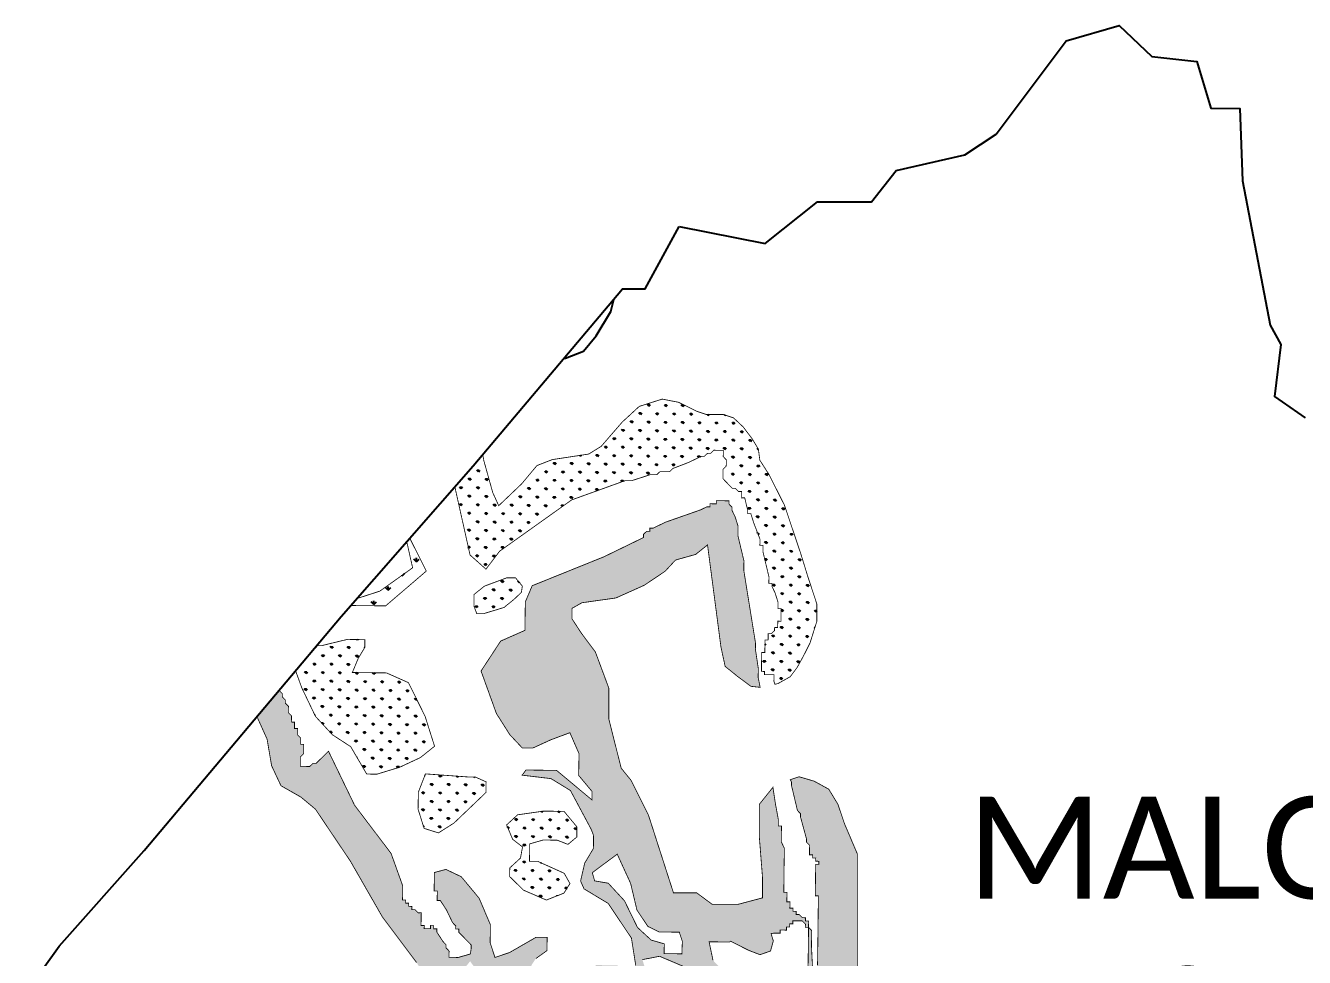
# Model space of a CAD drawing. Header units: metres. Extents: x 268124 to 271097, y 2138069 to 2140457.
# Drawn here: x 268124 to 269739, y 2139280 to 2140457 of the extents above; entities that cross this region are included whole.
import ezdxf

# ---------------------------------------------------------------- set-up
doc = ezdxf.new("R2010")
doc.units = ezdxf.units.M
for name, color, linetype in [('MANGROOVES BUFFER ZONE', 120, 'Continuous'), ('village', 3, 'Continuous'), ('VILLAGE NAME', 250, 'Continuous')]:
    doc.layers.add(name, color=color, linetype=linetype)
doc.styles.get("Standard").update_dxf_attribs({"font": 'simplex.shx'})

msp = doc.modelspace()

# ---------------------------------------------------------------- hatches: boundary and pattern name
at = {"layer": 'MANGROOVES BUFFER ZONE'}
h = msp.add_hatch(dxfattribs=at)
h.set_pattern_fill('GRASS', color=256, scale=0.59672345, angle=-0.7340003)
h.paths.add_polyline_path([(269102.7, 2139789.9), (269082.2, 2139850.9), (269062.6, 2139889.8), (269051.1, 2139907.7), (269049.2, 2139921.9), (269040.9, 2139935.5), (269029.9, 2139949.9), (269017.8, 2139961.2), (269005.1, 2139965.4), (268983.7, 2139965.4), (268971.7, 2139969.4), (268948.4, 2139980.9), (268927.8, 2139984.9), (268898.8, 2139975.7), (268877.3, 2139955.9), (268850.7, 2139925.2), (268834.9, 2139915.5), (268788.9, 2139908.5), (268769.6, 2139901), (268750.3, 2139877.9), (268721.3, 2139850.3), (268713.7, 2139867.1), (268702.6, 2139906.9), (268701.1, 2139914.9), (268689.1, 2139900.6), (268665.9, 2139874.2), (268685.1, 2139788.1), (268705.2, 2139770.2), (268722.4, 2139792.8), (268813.4, 2139857.6), (268881.1, 2139882), (268885.1, 2139882), (268889.1, 2139881.9), (268901.1, 2139885.7), (268913, 2139889.6), (268917, 2139889.5), (268921, 2139889.5), (268925, 2139893.4), (268929, 2139893.3), (268933, 2139893.3), (268937, 2139893.2), (268941, 2139897.2), (268961, 2139904.9), (268977, 2139912.6), (268981, 2139912.6), (268985, 2139916.5), (268989, 2139916.4), (268993, 2139920.4), (268997, 2139920.3), (269000.9, 2139920.3), (269004.9, 2139920.2), (269004.9, 2139916.2), (269004.8, 2139912.3), (269008.8, 2139908.2), (269008.7, 2139904.2), (269008.6, 2139900.3), (269004.6, 2139896.3), (269004.6, 2139892.4), (269004.5, 2139888.4), (269004.5, 2139884.4), (269008.4, 2139880.4), (269012.3, 2139876.3), (269016.2, 2139872.3), (269020.2, 2139872.3), (269024.2, 2139868.2), (269028.1, 2139868.2), (269028.1, 2139864.2), (269028, 2139860.2), (269032, 2139860.2), (269035.8, 2139844.2), (269035.7, 2139840.2), (269039.7, 2139840.2), (269043.5, 2139828.2), (269051.2, 2139808.2), (269051.2, 2139804.2), (269051.1, 2139800.3), (269055.1, 2139800.2), (269055.1, 2139796.2), (269055, 2139792.2), (269062.6, 2139760.3), (269062.5, 2139756.3), (269062.5, 2139752.4), (269066.4, 2139752.3), (269066.4, 2139748.3), (269070.3, 2139740.3), (269074.1, 2139728.3), (269074, 2139724.4), (269074, 2139720.4), (269078, 2139720.3), (269077.9, 2139716.4), (269077.9, 2139712.4), (269077.8, 2139708.4), (269077.8, 2139704.4), (269073.8, 2139704.5), (269073.7, 2139700.5), (269073.7, 2139696.5), (269069.7, 2139696.6), (269069.6, 2139692.6), (269065.6, 2139688.7), (269061.6, 2139688.7), (269061.6, 2139684.7), (269061.5, 2139680.8), (269057.6, 2139680.8), (269057.5, 2139676.8), (269057.5, 2139672.8), (269057.4, 2139668.9), (269057.4, 2139664.9), (269053.4, 2139664.9), (269053.3, 2139661), (269053.3, 2139657), (269053.2, 2139653), (269053.2, 2139649), (269053.1, 2139645.1), (269053.1, 2139641.1), (269057, 2139641), (269057, 2139637), (269061, 2139637), (269065, 2139636.9), (269068.9, 2139636.9), (269068.9, 2139632.9), (269068.8, 2139628.9), (269070.1, 2139624.8), (269074.1, 2139625.8), (269089.5, 2139634.4), (269098.2, 2139646), (269106.5, 2139661.2), (269114.4, 2139676.9), (269123, 2139704.1), (269123, 2139726.4), (269111.9, 2139760.1)])
h = msp.add_hatch(dxfattribs=at)
h.set_pattern_fill('GRASS', color=256, scale=0.59672345, angle=-0.7340003)
h.paths.add_polyline_path([(269273.7, 2139229.9), (269250.9, 2139238.9), (269235.9, 2139243.4), (269201.4, 2139238.6), (269174.1, 2139238.6), (269174.1, 2139410.9), (269157.9, 2139449), (269149.7, 2139473.3), (269138.1, 2139492.4), (269119.7, 2139502.5), (269100.6, 2139508.1), (269089.6, 2139504.4), (269091.1, 2139501.3), (269091, 2139497.3), (269098.6, 2139465.4), (269102.5, 2139461.4), (269102.4, 2139457.4), (269110, 2139429.5), (269110, 2139425.5), (269113.9, 2139421.5), (269113.8, 2139413.5), (269113.8, 2139409.5), (269117.7, 2139409.5), (269117.7, 2139405.5), (269121.7, 2139405.4), (269121.6, 2139401.5), (269125.6, 2139401.4), (269125.5, 2139397.4), (269121.6, 2139397.5), (269121.5, 2139393.5), (269121.5, 2139389.5), (269121.4, 2139385.6), (269121.4, 2139381.6), (269121.2, 2139365.7), (269121.1, 2139357.7), (269125, 2139357.7), (269125, 2139353.7), (269124.9, 2139349.7), (269124.4, 2139305.9), (269124.3, 2139298), (269123.9, 2139270.1), (269123.9, 2139266.2), (269123.8, 2139262.2), (269123.8, 2139258.2), (269123.1, 2139210.5), (269123, 2139202.5), (269122.9, 2139194.5), (269122.9, 2139190.6), (269122.8, 2139186.6), (269118.9, 2139186.6), (269118.9, 2139190.6), (269119, 2139194.6), (269119, 2139198.6), (269119.2, 2139210.5), (269119.3, 2139218.5), (269119.3, 2139222.4), (269119.4, 2139226.4), (269119.4, 2139230.4), (269116.3, 2139294.1), (269116.4, 2139302.1), (269116.5, 2139310), (269116.5, 2139314), (269112.6, 2139318), (269112.5, 2139314), (269112.5, 2139310.1), (269112.4, 2139302.1), (269112.3, 2139294.2), (269111.9, 2139262.3), (269115.2, 2139210.6), (269115.1, 2139206.6), (269115.1, 2139202.6), (269115, 2139198.6), (269115, 2139194.7), (269114.9, 2139190.7), (269114.9, 2139186.7), (269110.9, 2139186.7), (269106.9, 2139186.8), (269103, 2139186.8), (269099, 2139186.9), (269095, 2139186.9), (269091, 2139187), (269087, 2139187.1), (269035.3, 2139187.7), (269031.4, 2139187.8), (269027.4, 2139187.8), (269023.4, 2139187.9), (268995.6, 2139192.2), (268991.6, 2139192.3), (268987.7, 2139192.3), (268983.7, 2139192.4), (268947.9, 2139192.8), (268943.9, 2139192.9), (268937.9, 2139192.9), (268940, 2139215.6), (268932.8, 2139230.9), (268908.9, 2139256.6), (268902.8, 2139277.2), (268924.5, 2139281.4), (268957.9, 2139267.2), (268993, 2139245.5), (269019, 2139234.3), (269019.2, 2139247.4), (268991.9, 2139276.4), (268987, 2139299.7), (269004.9, 2139299.5), (269008.9, 2139299.5), (269012.9, 2139299.4), (269014, 2139300.5), (269037, 2139288.9), (269051.3, 2139283.4), (269064.6, 2139288.1), (269068.1, 2139300.8), (269065.3, 2139310), (269068.7, 2139310.6), (269072.7, 2139310.6), (269076.7, 2139310.5), (269076.7, 2139314.5), (269080.7, 2139314.5), (269084.7, 2139314.4), (269084.7, 2139318.4), (269088.7, 2139318.3), (269088.8, 2139322.3), (269092.7, 2139322.3), (269092.8, 2139326.2), (269096.8, 2139326.2), (269100.8, 2139326.1), (269104.7, 2139326.1), (269108.7, 2139322.1), (269108.6, 2139318.1), (269112.6, 2139318), (269112.6, 2139322), (269112.7, 2139326), (269108.7, 2139326), (269108.8, 2139330), (269104.8, 2139330.1), (269100.9, 2139334.1), (269096.9, 2139334.1), (269096.9, 2139338.1), (269093, 2139338.2), (269093, 2139342.1), (269089, 2139342.2), (269089.1, 2139346.2), (269089.1, 2139350.2), (269085.2, 2139350.2), (269085.2, 2139354.2), (269085.3, 2139358.2), (269085.3, 2139362.1), (269081.3, 2139362.2), (269081.4, 2139366.2), (269081.4, 2139370.1), (269081.5, 2139374.1), (269081.6, 2139386.1), (269081.8, 2139402), (269081.9, 2139406), (269081.9, 2139409.9), (269082, 2139413.9), (269082, 2139417.9), (269078.2, 2139425.9), (269078.2, 2139429.9), (269078.3, 2139433.9), (269078.3, 2139437.8), (269078.4, 2139441.8), (269078.4, 2139445.8), (269074.4, 2139445.8), (269074.5, 2139449.8), (269074.5, 2139453.8), (269070.8, 2139473.7), (269067.6, 2139494.8), (269050.4, 2139473.3), (269050.4, 2139432.5), (269054.5, 2139380.1), (269054.5, 2139355.2), (269023.3, 2139346.9), (268991.1, 2139346.9), (268971.3, 2139361.5), (268951.8, 2139361.5), (268942, 2139361.5), (268910.5, 2139459.4), (268888.4, 2139503.6), (268876, 2139518.9), (268860.3, 2139581.2), (268860.3, 2139620.2), (268843.4, 2139665.6), (268825.8, 2139689.2), (268813.8, 2139707.6), (268813.8, 2139720.7), (268826.5, 2139727.8), (268869.3, 2139733.8), (268905.2, 2139749.9), (268931.4, 2139767.5), (268944.6, 2139781.7), (268970, 2139788.8), (268985, 2139800.8), (269002, 2139671.6), (269007.3, 2139647.4), (269023.3, 2139634.5), (269039.9, 2139622.2), (269051.5, 2139621), (269049, 2139633.2), (269049, 2139637.1), (269049.1, 2139641.1), (269049.1, 2139645.1), (269045.5, 2139669), (269045.6, 2139677), (269030.8, 2139768.7), (269030.9, 2139772.7), (269030.9, 2139776.6), (269031, 2139780.6), (269023.4, 2139812.5), (269023.5, 2139816.5), (269023.5, 2139820.5), (269023.6, 2139824.5), (269019.8, 2139836.5), (269015.9, 2139844.5), (269015.9, 2139848.4), (269012, 2139852.5), (269012.1, 2139856.5), (269008.1, 2139856.5), (269004.1, 2139856.6), (269000.1, 2139856.6), (268996.2, 2139856.7), (268996.1, 2139852.7), (268992.1, 2139852.7), (268988.2, 2139852.8), (268988.1, 2139848.8), (268984.1, 2139848.9), (268976.1, 2139845), (268932.2, 2139829.6), (268916.1, 2139821.9), (268912.2, 2139821.9), (268912.1, 2139817.9), (268908.1, 2139818), (268904.1, 2139814.1), (268904.1, 2139810.1), (268854.4, 2139785.9), (268763.6, 2139749.3), (268754.9, 2139728.8), (268754.4, 2139692.9), (268723.8, 2139679.4), (268699, 2139641.6), (268718.4, 2139587.9), (268735.4, 2139561.1), (268751, 2139544.5), (268764.3, 2139544.3), (268787.3, 2139554.8), (268811.2, 2139563.7), (268822.7, 2139537.3), (268822.3, 2139509.7), (268839.1, 2139489.6), (268839, 2139478.9), (268794.4, 2139516.1), (268755.8, 2139516.6), (268750.8, 2139510.1), (268787.4, 2139505.7), (268811.9, 2139490.7), (268838, 2139441.9), (268841.1, 2139433.8), (268840.9, 2139417.5), (268829.9, 2139399), (268824.7, 2139376.5), (268829, 2139366.6), (268859.6, 2139348.1), (268888.9, 2139304.4), (268894.4, 2139269.5), (268903.7, 2139245.8), (268932.6, 2139213.5), (268900.1, 2139193.4), (268896.2, 2139193.5), (268892.2, 2139193.5), (268888.2, 2139193.6), (268888.3, 2139197.6), (268888.3, 2139201.5), (268888.4, 2139209.5), (268888.5, 2139213.5), (268888.5, 2139217.4), (268884.5, 2139217.5), (268884.6, 2139221.5), (268880.6, 2139221.5), (268876.6, 2139221.6), (268872.7, 2139221.6), (268866.7, 2139221.7), (268865.6, 2139225.9), (268862.2, 2139232), (268871.1, 2139252.5), (268871.4, 2139269.9), (268844.2, 2139270.3), (268829.5, 2139255.5), (268807.2, 2139252), (268772.7, 2139259), (268762.5, 2139270), (268768.3, 2139278.6), (268782.3, 2139288.6), (268782.5, 2139305.2), (268768.3, 2139305.3), (268735.1, 2139286.2), (268716.6, 2139279.9), (268710.5, 2139298.5), (268710.8, 2139321.3), (268696.6, 2139354.7), (268674, 2139381.9), (268654.6, 2139391.1), (268640.1, 2139387.2), (268639.8, 2139367.8), (268639.8, 2139363.9), (268643.7, 2139363.8), (268643.7, 2139359.8), (268643.6, 2139355.9), (268643.6, 2139351.9), (268647.6, 2139351.8), (268655.4, 2139339.8), (268663.1, 2139323.8), (268667.1, 2139319.7), (268667, 2139315.8), (268671, 2139315.7), (268670.9, 2139311.7), (268674.9, 2139307.7), (268682.7, 2139299.7), (268686.6, 2139295.6), (268686.6, 2139291.7), (268685.5, 2139284.3), (268670.1, 2139279.9), (268658.6, 2139280.1), (268658.6, 2139284), (268658.7, 2139288), (268654.8, 2139292.1), (268654.8, 2139296), (268650.9, 2139300.1), (268643.1, 2139312.1), (268643.1, 2139316.1), (268639.2, 2139316.1), (268639.2, 2139320.1), (268635.2, 2139320.2), (268635.2, 2139316.2), (268631.2, 2139316.2), (268627.2, 2139316.3), (268627.3, 2139320.3), (268623.3, 2139320.3), (268623.3, 2139324.3), (268623.4, 2139328.3), (268623.4, 2139332.2), (268623.5, 2139336.2), (268619.5, 2139336.3), (268615.6, 2139340.3), (268611.6, 2139340.4), (268611.7, 2139344.3), (268607.7, 2139344.4), (268607.7, 2139348.4), (268603.8, 2139348.4), (268603.8, 2139352.4), (268599.8, 2139352.4), (268599.9, 2139356.4), (268599.9, 2139360.4), (268600, 2139364.4), (268600.1, 2139370.3), (268585.4, 2139411.3), (268539.3, 2139472.1), (268506.3, 2139540.4), (268490.7, 2139524.9), (268486.7, 2139525), (268482.7, 2139521.1), (268478.7, 2139521.1), (268474.7, 2139521.2), (268470.7, 2139521.2), (268470.8, 2139525.2), (268470.8, 2139529.2), (268470.9, 2139533.1), (268474.9, 2139537.1), (268475, 2139541), (268475, 2139545), (268475.1, 2139549), (268471.1, 2139549.1), (268471.1, 2139553), (268471.2, 2139557), (268467.3, 2139561), (268467.3, 2139565), (268467.4, 2139569), (268463.4, 2139569), (268463.4, 2139573), (268463.5, 2139577), (268459.5, 2139577.1), (268459.6, 2139581), (268459.6, 2139585), (268455.7, 2139589), (268455.7, 2139593), (268455.8, 2139597), (268451.8, 2139601), (268451.9, 2139605), (268448, 2139609), (268448, 2139613), (268444, 2139617.2), (268416, 2139584), (268428.8, 2139555.6), (268434.5, 2139522), (268446.3, 2139496.8), (268471.7, 2139482.3), (268489.9, 2139467.1), (268534.2, 2139401.2), (268574.4, 2139331.1), (268617.6, 2139273.5), (268641.8, 2139234.8), (268670.9, 2139191), (268698.1, 2139139.9), (268715.7, 2139119.1), (268738.1, 2139106), (268772, 2139100), (268796, 2139100), (268823.8, 2139105.3), (268848.2, 2139105.3), (268867.6, 2139098.6), (268873.8, 2139091), (268849.6, 2139087.7), (268837.1, 2139080.5), (268823.7, 2139069.2), (268817.3, 2139058.2), (268814.7, 2139043.2), (268814.7, 2139024.5), (268823.3, 2139006.5), (268845.2, 2138987.8), (268869.4, 2138983.9), (268898.7, 2138976.6), (268936.2, 2138976.6), (268975.8, 2138976.6), (268981.4, 2138961.9), (269003.8, 2138931.1), (269018.3, 2138911.1), (269034.9, 2138899.3), (269047.2, 2138895.2), (269072.6, 2138891.7), (269102.5, 2138847), (269123.3, 2138810.7), (269133, 2138800.8), (269164.2, 2138781.6), (269188.9, 2138769.2), (269212.9, 2138763), (269234.5, 2138769.7), (269255.8, 2138786.5), (269265, 2138798.2), (269273.1, 2138811.1), (269316.7, 2138820.7), (269328.5, 2138810.8), (269342.6, 2138786.8), (269367.7, 2138764.6), (269383.6, 2138751.7), (269362.9, 2138747.6), (269341.5, 2138723.1), (269331.2, 2138697.9), (269331.2, 2138680.9), (269342.2, 2138644.4), (269360.4, 2138607.4), (269379.2, 2138584.9), (269395.5, 2138578.3), (269418.8, 2138578.3), (269435.4, 2138590.1), (269449.4, 2138603.7), (269459.8, 2138626.3), (269459.8, 2138657.3), (269452.4, 2138698.3), (269442, 2138716), (269474, 2138722.3), (269525, 2138716.4), (269542.8, 2138707.9), (269564.6, 2138701.6), (269583.8, 2138701.6), (269604.5, 2138710.9), (269615.6, 2138700.2), (269636.7, 2138688.3), (269660.7, 2138683.6), (269691, 2138688.4), (269709.9, 2138702.8), (269721, 2138718.3), (269726.2, 2138749.7), (269726.2, 2138768.9), (269731.1, 2138788.7), (269731.1, 2138810.8), (269716.9, 2138836.3), (269668.9, 2138871.1), (269620.9, 2138919.6), (269581.2, 2138954), (269537, 2138985.5), (269505.5, 2138997.1), (269493.2, 2139002.7), (269478.2, 2139017.7), (269453.8, 2139024.4), (269427.1, 2139027.4), (269400.5, 2139021), (269378, 2139006.8), (269358.2, 2139018.8), (269332.3, 2139018.8), (269317, 2139008.3), (269301.6, 2138994.4), (269296.7, 2138972.3), (269296.7, 2138935.6), (269270, 2138944.3), (269247.5, 2138944.3), (269229.2, 2138944.3), (269176.7, 2138985.5), (269132.1, 2139031.6), (269132.1, 2139082.2), (269124.6, 2139093.1), (269129.5, 2139102.5), (269149.3, 2139095), (269172.9, 2139095), (269199.1, 2139104.7), (269230.6, 2139120.8), (269256.5, 2139135), (269279.3, 2139154.1), (269289.1, 2139179.4), (269289.1, 2139210.8)])
h.paths.add_polyline_path([(269178.3, 2139170), (269182.2, 2139165.9), (269186.2, 2139165.9), (269190.2, 2139165.8), (269190.2, 2139161.9), (269190.1, 2139157.9), (269190, 2139153.9), (269186.1, 2139154), (269186, 2139150), (269182, 2139150), (269182, 2139146), (269178, 2139146.1), (269174, 2139146.1), (269170, 2139142.2), (269166, 2139142.3), (269162.1, 2139142.3), (269158.1, 2139146.4), (269154.1, 2139146.4), (269150.2, 2139146.5), (269142.3, 2139150.5), (269138.3, 2139150.6), (269134.3, 2139150.6), (269134.4, 2139154.6), (269130.4, 2139154.7), (269126.4, 2139154.7), (269122.4, 2139154.8), (269118.5, 2139154.8), (269114.5, 2139154.9), (269110.5, 2139154.9), (269106.5, 2139155), (269106.5, 2139151), (269102.5, 2139151), (269098.5, 2139151.1), (269098.5, 2139147.1), (269094.5, 2139147.2), (269094.4, 2139143.2), (269090.4, 2139139.3), (269086.4, 2139139.3), (269086.4, 2139135.3), (269082.4, 2139135.4), (269082.4, 2139131.4), (269078.4, 2139131.5), (269078.3, 2139127.5), (269078.3, 2139123.5), (269078.2, 2139119.5), (269074.2, 2139119.6), (269074.2, 2139115.6), (269074.1, 2139111.6), (269074, 2139103.7), (269074, 2139099.7), (269073.9, 2139095.7), (269077.9, 2139091.7), (269077.8, 2139087.7), (269077.8, 2139083.7), (269077.7, 2139079.7), (269077.7, 2139075.8), (269077.6, 2139071.8), (269077.6, 2139067.8), (269077.3, 2139043.9), (269077.2, 2139040), (269077.2, 2139036), (269081.1, 2139035.9), (269081.1, 2139032), (269080.9, 2139016), (269080.8, 2139012.1), (269080.8, 2139008.1), (269080.7, 2139004.1), (269084.7, 2139004.1), (269084.6, 2139000.1), (269088.6, 2139000), (269088.6, 2138996), (269092.6, 2138996), (269096.5, 2138992), (269100.5, 2138991.9), (269100.4, 2138987.9), (269104.4, 2138987.9), (269108.3, 2138983.9), (269112.2, 2138979.8), (269116.2, 2138979.8), (269116.2, 2138975.8), (269120.1, 2138971.8), (269124, 2138967.7), (269127.9, 2138963.7), (269131.9, 2138959.7), (269135.8, 2138955.7), (269139.7, 2138951.6), (269139.7, 2138947.6), (269143.6, 2138947.6), (269143.6, 2138943.6), (269147.6, 2138943.6), (269147.5, 2138939.6), (269151.5, 2138939.5), (269151.5, 2138935.6), (269155.4, 2138935.5), (269155.4, 2138931.5), (269159.4, 2138931.5), (269163.3, 2138927.5), (269167.3, 2138927.4), (269167.2, 2138923.4), (269171.2, 2138923.4), (269175.1, 2138919.3), (269179.1, 2138919.3), (269179, 2138915.3), (269183, 2138915.3), (269187, 2138915.2), (269191, 2138915.2), (269190.9, 2138911.2), (269194.9, 2138911.1), (269194.8, 2138907.2), (269194.8, 2138903.2), (269194.7, 2138899.2), (269190.7, 2138895.3), (269190.7, 2138891.3), (269190.6, 2138887.3), (269186.6, 2138887.4), (269186.6, 2138883.4), (269186.5, 2138879.4), (269186.5, 2138875.4), (269186.4, 2138871.5), (269190.4, 2138871.4), (269190.4, 2138867.4), (269190.3, 2138863.4), (269194.2, 2138859.4), (269196.2, 2138859.4), (269217.3, 2138826.4), (269220, 2138815.8), (269219.9, 2138809.4), (269204.5, 2138808.5), (269195.3, 2138813.9), (269186, 2138835.5), (269176, 2138843.7), (269167.6, 2138843.9), (269157.6, 2138840.2), (269153, 2138840.3), (269148.3, 2138852.3), (269151.3, 2138864.4), (269138.8, 2138885.3), (269115.9, 2138917), (269098.2, 2138944.1), (269076.6, 2138947.5), (269066.2, 2138947.6), (269051.5, 2138954.7), (269029, 2138970.8), (269014.9, 2138999.1), (269015.3, 2139028.9), (269025.6, 2139057.9), (269032.9, 2139078.8), (269033.1, 2139094), (269030.2, 2139110.5), (268996, 2139145.1), (268973.5, 2139160.6), (268963.4, 2139165), (268953.2, 2139165.1), (268942.6, 2139184.7), (268991.5, 2139180.3), (268995.5, 2139180.3), (269003.4, 2139180.2), (269027.3, 2139179.9), (269039.2, 2139179.7), (269043.2, 2139179.7), (269047.2, 2139179.6), (269051.1, 2139179.6), (269055.1, 2139179.5), (269055.2, 2139183.5), (269059.1, 2139183.4), (269063.1, 2139183.4), (269071.1, 2139183.3), (269075.1, 2139183.2), (269079, 2139183.2), (269083, 2139183.1), (269090.9, 2139179), (269094.9, 2139179), (269098.9, 2139178.9), (269102.8, 2139178.9), (269106.8, 2139178.8), (269114.8, 2139178.7), (269118.8, 2139178.7), (269122.7, 2139178.6), (269130.7, 2139178.5), (269134.6, 2139174.5), (269146.6, 2139174.4), (269150.5, 2139174.3), (269150.5, 2139170.3), (269158.4, 2139170.2), (269166.4, 2139170.1)], flags=16)
h.paths.add_polyline_path([(269028.2, 2139098.4), (269025.4, 2139080.3), (269018.3, 2139053.4), (268993.5, 2139031.1), (268993.6, 2139033.1), (268989.6, 2139033.1), (268985.6, 2139033.2), (268985.6, 2139029.2), (268981.6, 2139029.2), (268977.6, 2139029.3), (268977.6, 2139025.3), (268973.6, 2139025.4), (268969.6, 2139021.4), (268969.5, 2139017.5), (268969.5, 2139013.5), (268969.4, 2139009.5), (268965.4, 2139009.6), (268965.4, 2139005.6), (268961.4, 2139005.6), (268957.4, 2139005.7), (268953.4, 2139005.7), (268949.5, 2139009.8), (268945.5, 2139009.8), (268941.6, 2139009.9), (268941.6, 2139013.8), (268937.6, 2139013.9), (268933.7, 2139013.9), (268929.7, 2139014), (268925.7, 2139014), (268921.7, 2139014.1), (268917.7, 2139014.1), (268913.8, 2139014.2), (268909.8, 2139014.3), (268905.8, 2139014.3), (268901.8, 2139014.4), (268897.9, 2139018.4), (268893.9, 2139018.4), (268890, 2139018.5), (268886, 2139018.5), (268886, 2139022.5), (268882, 2139022.6), (268878.1, 2139022.6), (268874.1, 2139026.6), (268870.2, 2139026.7), (268870.2, 2139030.7), (268866.2, 2139030.7), (268862.3, 2139030.8), (268862.3, 2139034.8), (268858.3, 2139034.8), (268854.4, 2139038.8), (268850.5, 2139042.9), (268846.5, 2139042.9), (268846.6, 2139046.9), (268842.6, 2139046.9), (268834.7, 2139051), (268830.7, 2139051.1), (268826.8, 2139055.1), (268830.7, 2139055.1), (268830.8, 2139059), (268834.8, 2139059), (268838.8, 2139058.9), (268842.7, 2139058.9), (268846.7, 2139058.8), (268850.7, 2139058.8), (268850.6, 2139054.8), (268854.6, 2139054.7), (268858.6, 2139054.7), (268858.5, 2139050.7), (268862.5, 2139050.7), (268862.5, 2139046.7), (268866.4, 2139046.6), (268870.4, 2139046.6), (268870.4, 2139042.6), (268874.3, 2139042.6), (268878.3, 2139042.5), (268882.3, 2139042.5), (268886.3, 2139042.4), (268890.2, 2139038.4), (268894.2, 2139038.3), (268898.2, 2139038.3), (268898.2, 2139042.3), (268902.2, 2139042.2), (268906.2, 2139042.1), (268910.1, 2139042.1), (268914.1, 2139042), (268914.2, 2139046), (268918.2, 2139046), (268918.2, 2139050), (268922.2, 2139049.9), (268936, 2139051.2), (268955.4, 2139069.6), (268987.5, 2139096.3), (268994.8, 2139108), (268991.8, 2139117.3), (268973.1, 2139133.4), (268956.6, 2139150.8), (268929.3, 2139145.6), (268922.6, 2139128.1), (268922.4, 2139116.5), (268915.7, 2139129.2), (268890.4, 2139145.7), (268852.6, 2139146.1), (268780.4, 2139151.2), (268750.7, 2139142.4), (268748.3, 2139143.6), (268748.4, 2139147.6), (268744.4, 2139147.7), (268744.5, 2139151.6), (268740.5, 2139151.7), (268736.5, 2139151.8), (268732.6, 2139155.8), (268728.6, 2139155.8), (268728.7, 2139159.8), (268728.7, 2139163.8), (268728.8, 2139167.8), (268732.7, 2139167.7), (268732.8, 2139171.7), (268732.8, 2139175.7), (268728.9, 2139175.7), (268728.9, 2139179.7), (268729, 2139183.7), (268725, 2139183.7), (268725, 2139187.7), (268721.1, 2139187.8), (268717.1, 2139187.8), (268713.1, 2139187.9), (268709.1, 2139187.9), (268705.2, 2139191.9), (268705.2, 2139195.9), (268709.2, 2139195.9), (268709.3, 2139199.8), (268713.3, 2139203.8), (268713.4, 2139207.8), (268709.4, 2139207.8), (268709.4, 2139211.8), (268709.5, 2139215.8), (268705.5, 2139215.8), (268705.6, 2139219.8), (268701.6, 2139219.8), (268697.6, 2139223.9), (268693.7, 2139223.9), (268693.7, 2139227.9), (268697.8, 2139231.8), (268697.8, 2139235.8), (268693.8, 2139235.9), (268693.9, 2139239.8), (268686, 2139247.9), (268682.1, 2139255.9), (268682.2, 2139259.9), (268678.2, 2139259.9), (268678.3, 2139263.9), (268676.3, 2139263.9), (268685.2, 2139275.1), (268704.9, 2139248.1), (268720.1, 2139217.9), (268742.1, 2139184.9), (268759.2, 2139168.6), (268823.2, 2139166.1), (268907.7, 2139164.6), (268976.4, 2139153.9), (269016, 2139112.4)], flags=16)
h.paths.add_polyline_path([(268952.6, 2139284.5), (268930.2, 2139284.8), (268930.4, 2139297.1), (268913.8, 2139301.9), (268896.6, 2139317.8), (268880.1, 2139351.5), (268859.6, 2139373.7), (268842.5, 2139376.6), (268839.5, 2139387), (268855.1, 2139398.6), (268871, 2139410.3), (268887.9, 2139373.4), (268895.9, 2139339.7), (268909.7, 2139319.1), (268924, 2139312.1), (268934.7, 2139312), (268949.4, 2139311.8), (268953.2, 2139300.2)], flags=16)
h.paths.add_polyline_path([(269335.4, 2139012.8), (269339.4, 2139012.7), (269339.1, 2138984.9), (269343, 2138984.8), (269343, 2138980.9), (269347, 2138980.8), (269346.9, 2138972.8), (269350.8, 2138968.8), (269350.7, 2138960.9), (269354.7, 2138960.8), (269354.6, 2138956.8), (269386.4, 2138956.4), (269390.5, 2138960.4), (269394.4, 2138960.3), (269394.5, 2138964.3), (269398.5, 2138964.2), (269402.5, 2138972.1), (269406.5, 2138972.1), (269406.6, 2138976.1), (269414.5, 2138976), (269414.6, 2138979.9), (269446.4, 2138979.5), (269450.3, 2138975.5), (269458.2, 2138971.4), (269462.2, 2138971.4), (269466.1, 2138967.3), (269454.2, 2138967.5), (269454.1, 2138959.5), (269458, 2138955.5), (269462, 2138951.5), (269461.9, 2138947.5), (269465.9, 2138947.5), (269465.8, 2138943.5), (269469.8, 2138943.4), (269469.8, 2138939.4), (269485.7, 2138939.2), (269485.8, 2138947.2), (269489.7, 2138947.1), (269489.8, 2138951.1), (269485.8, 2138951.2), (269485.9, 2138955.2), (269481.9, 2138955.2), (269478, 2138959.2), (269474, 2138959.3), (269474, 2138963.3), (269482, 2138963.2), (269485.9, 2138959.1), (269489.9, 2138959.1), (269489.8, 2138955.1), (269493.8, 2138955.1), (269497.8, 2138951), (269501.7, 2138951), (269501.7, 2138947), (269505.7, 2138946.9), (269509.6, 2138942.9), (269513.6, 2138942.9), (269517.5, 2138938.8), (269521.5, 2138938.8), (269525.4, 2138934.8), (269541.1, 2138922.6), (269553, 2138914.5), (269580.6, 2138898.2), (269584.5, 2138890.2), (269600.3, 2138878.1), (269600.2, 2138874.1), (269608.1, 2138866.1), (269612, 2138862), (269611.9, 2138858), (269615.9, 2138858), (269619.8, 2138854), (269623.8, 2138849.9), (269627.7, 2138845.9), (269631.6, 2138841.9), (269639.5, 2138837.8), (269645.4, 2138831.8), (269636.8, 2138822.4), (269636.7, 2138815.2), (269647.5, 2138800.5), (269647.4, 2138788.8), (269642.1, 2138779.5), (269627.8, 2138779.7), (269613.3, 2138784.4), (269594.2, 2138784.7), (269580.9, 2138768), (269580.7, 2138747), (269570.7, 2138747.2), (269550.9, 2138751.4), (269531.1, 2138759.6), (269527.1, 2138759.7), (269519.2, 2138763.7), (269503.3, 2138763.9), (269499.4, 2138768), (269459.6, 2138768.5), (269459.6, 2138764.5), (269435.7, 2138764.8), (269435.6, 2138760.8), (269427.7, 2138760.9), (269427.7, 2138764.9), (269423.8, 2138765), (269419.8, 2138769), (269419.9, 2138773), (269415.9, 2138773), (269416, 2138777), (269412, 2138781), (269400.2, 2138789.1), (269400.3, 2138793.1), (269396.3, 2138793.2), (269396.3, 2138797.1), (269388.4, 2138797.2), (269388.4, 2138801.2), (269384.4, 2138801.3), (269384.5, 2138805.3), (269380.5, 2138805.3), (269380.6, 2138809.3), (269376.6, 2138813.3), (269376.7, 2138817.3), (269372.7, 2138817.3), (269372.8, 2138825.3), (269368.8, 2138825.3), (269368.9, 2138833.3), (269365, 2138833.4), (269357.2, 2138845.4), (269345.3, 2138853.5), (269345.4, 2138857.5), (269341.4, 2138857.5), (269341.5, 2138861.5), (269337.5, 2138861.6), (269337.5, 2138865.5), (269329.6, 2138865.6), (269329.6, 2138869.6), (269325.6, 2138869.7), (269325.7, 2138873.6), (269321.7, 2138873.7), (269321.8, 2138877.7), (269317.8, 2138877.7), (269317.8, 2138881.7), (269313.9, 2138881.8), (269313.9, 2138885.7), (269310.9, 2138883.8), (269308, 2138889.8), (269310, 2138889.8), (269310, 2138893.7), (269314, 2138893.7), (269314.1, 2138897.7), (269318, 2138897.6), (269318.1, 2138901.6), (269322.1, 2138901.5), (269326.1, 2138905.5), (269326.3, 2138917.4), (269330.2, 2138917.4), (269330.3, 2138919.3), (269340.5, 2138881.6), (269354.5, 2138866.9), (269371.9, 2138852.1), (269384.2, 2138878.8), (269402.8, 2138915.8), (269403, 2138928.8), (269377.1, 2138929.1), (269349.6, 2138936.3), (269338.7, 2138955), (269338.9, 2138972.9), (269334.9, 2138973), (269335, 2138977), (269319.1, 2138977.2), (269319.1, 2138981.2), (269327.1, 2138981.1), (269331.1, 2138985), (269331.4, 2139008.9), (269335.4, 2139008.8)], flags=16)
h.paths.add_polyline_path([(269243.9, 2138893.7), (269272.3, 2138896.2), (269290.2, 2138886.1), (269296.2, 2138876.8), (269287.2, 2138860.7), (269278.6, 2138860.8), (269269.7, 2138868.8), (269248, 2138879.4), (269241.6, 2138873.4), (269227.2, 2138861.7), (269222.3, 2138864.2), (269222.5, 2138876.1), (269230.7, 2138886)], flags=16)
h.paths.add_polyline_path([(269381.2, 2138697.9), (269393.1, 2138691.3), (269408.8, 2138658.4), (269413.2, 2138632.5), (269408.2, 2138627), (269398.4, 2138624.2), (269381.5, 2138674.3)], flags=16)
h.paths.add_polyline_path([(269661.8, 2138812.2), (269673, 2138811.5), (269680.2, 2138800.2), (269674.8, 2138780.7), (269674.3, 2138741.3), (269670, 2138730), (269654, 2138726.2), (269642.1, 2138730.3), (269651.6, 2138749.2), (269651.9, 2138768.8), (269657, 2138789.6)], flags=16)
h = msp.add_hatch(dxfattribs=at)
h.set_pattern_fill('GRASS', color=256)
h.paths.add_polyline_path([(268629.9, 2139767.8), (268609, 2139809.2), (268605.2, 2139804.8), (268612.6, 2139771.9), (268571.1, 2139742.4), (268542.3, 2139733.1), (268534.7, 2139724.3), (268578.5, 2139723.8)])
h = msp.add_hatch(dxfattribs=at)
h.set_pattern_fill('GRASS', color=256, scale=0.59672345, angle=-0.7340003)
h.paths.add_polyline_path([(268750, 2139741), (268751.1, 2139748.8), (268742.5, 2139759.3), (268731.6, 2139759.3), (268703.4, 2139748.8), (268690.1, 2139738.2), (268690.1, 2139723.4), (268693.6, 2139714), (268702.2, 2139714), (268728, 2139721.8), (268740.6, 2139732)])
h = msp.add_hatch(dxfattribs=at)
h.set_pattern_fill('GRASS', color=256, scale=0.59672345, angle=-0.7340003)
h.paths.add_polyline_path([(268491.4, 2139673.6), (268464.8, 2139641.9), (268472.7, 2139620.2), (268489.9, 2139584.3), (268511.3, 2139561.1), (268534.4, 2139546.1), (268554.6, 2139511.5), (268567.4, 2139511.3), (268596.5, 2139520.2), (268622.4, 2139532.3), (268640.3, 2139546.6), (268628.3, 2139584.5), (268607.3, 2139626.9), (268579.6, 2139639.2), (268547.7, 2139639.6), (268536.5, 2139639.7), (268543.9, 2139657.6), (268552.2, 2139671.4), (268552.3, 2139681.2), (268530.2, 2139681.5), (268497.1, 2139673.5)])
h = msp.add_hatch(dxfattribs=at)
h.set_pattern_fill('GRASS', color=256, scale=0.59672345, angle=-0.7340003)
h.paths.add_polyline_path([(268705.2, 2139488.2), (268705.4, 2139501.6), (268692, 2139507.7), (268682.9, 2139507.8), (268628.8, 2139511.7), (268619.8, 2139488.5), (268619.5, 2139467.1), (268627.1, 2139442.9), (268645.2, 2139437.2), (268664.8, 2139449.6)])
h = msp.add_hatch(dxfattribs=at)
h.set_pattern_fill('GRASS', color=256, scale=0.59672345, angle=-0.7340003)
h.paths.add_polyline_path([(268820, 2139444.9), (268803.8, 2139464.4), (268777.9, 2139464.7), (268745.2, 2139460), (268731.3, 2139447.3), (268738.9, 2139429.1), (268751.4, 2139419.5), (268748.8, 2139405.4), (268735.3, 2139393), (268735.2, 2139382), (268752.6, 2139364.9), (268781.5, 2139352.4), (268803.6, 2139361.1), (268811.3, 2139373.2), (268804, 2139386.2), (268770.8, 2139401.2), (268760.2, 2139401.3), (268760.4, 2139423.3), (268777.4, 2139428.2), (268795.1, 2139428), (268808.8, 2139422.7), (268819.9, 2139432)])

# ---------------------------------------------------------------- linework, layer by layer
at = {"color": 3, "flags": 128}
msp.add_lwpolyline([(268949.3, 2140203), (269057.9, 2140181.2)], dxfattribs=at)
at = {"layer": 'MANGROOVES BUFFER ZONE'}
msp.add_lwpolyline([(268803.7, 2140036.3), (268805.6, 2140036.4), (268828.2, 2140045.6), (268844.5, 2140064.9), (268862.7, 2140095.5), (268866.6, 2140110.7)], dxfattribs=at)
at = {"layer": 'MANGROOVES BUFFER ZONE', "const_width": 1}
for points in [[(268665.9, 2139874.2), (268685.1, 2139788.1), (268705.2, 2139770.2), (268722.4, 2139792.8), (268813.4, 2139857.6), (268881.1, 2139882), (268885.1, 2139882), (268889.1, 2139881.9), (268901.1, 2139885.7), (268913, 2139889.6), (268917, 2139889.5), (268921, 2139889.5), (268925, 2139893.4), (268929, 2139893.3), (268933, 2139893.3), (268937, 2139893.2), (268941, 2139897.2), (268961, 2139904.9), (268977, 2139912.6), (268981, 2139912.6), (268985, 2139916.5), (268989, 2139916.4), (268993, 2139920.4), (268997, 2139920.3), (269000.9, 2139920.3), (269004.9, 2139920.2), (269004.9, 2139916.2), (269004.8, 2139912.3), (269008.8, 2139908.2), (269008.7, 2139904.2), (269008.6, 2139900.3), (269004.6, 2139896.3), (269004.6, 2139892.4), (269004.5, 2139888.4), (269004.5, 2139884.4), (269008.4, 2139880.4), (269012.3, 2139876.3), (269016.2, 2139872.3), (269020.2, 2139872.3), (269024.2, 2139868.2), (269028.1, 2139868.2), (269028.1, 2139864.2), (269028, 2139860.2), (269032, 2139860.2), (269035.8, 2139844.2), (269035.7, 2139840.2), (269039.7, 2139840.2), (269043.5, 2139828.2), (269051.2, 2139808.2), (269051.2, 2139804.2), (269051.1, 2139800.3), (269055.1, 2139800.2), (269055.1, 2139796.2), (269055, 2139792.2), (269062.6, 2139760.3), (269062.5, 2139756.3), (269062.5, 2139752.4), (269066.4, 2139752.3), (269066.4, 2139748.3), (269070.3, 2139740.3), (269074.1, 2139728.3), (269074, 2139724.4), (269074, 2139720.4), (269078, 2139720.3), (269077.9, 2139716.4), (269077.9, 2139712.4), (269077.8, 2139708.4), (269077.8, 2139704.4), (269073.8, 2139704.5), (269073.7, 2139700.5), (269073.7, 2139696.5), (269069.7, 2139696.6), (269069.6, 2139692.6), (269065.6, 2139688.7), (269061.6, 2139688.7), (269061.6, 2139684.7), (269061.5, 2139680.8), (269057.6, 2139680.8), (269057.5, 2139676.8), (269057.5, 2139672.8), (269057.4, 2139668.9), (269057.4, 2139664.9), (269053.4, 2139664.9), (269053.3, 2139661), (269053.3, 2139657), (269053.2, 2139653), (269053.2, 2139649), (269053.1, 2139645.1), (269053.1, 2139641.1), (269057, 2139641), (269057, 2139637), (269061, 2139637), (269065, 2139636.9), (269068.9, 2139636.9), (269068.9, 2139632.9), (269068.8, 2139628.9), (269070.1, 2139624.8), (269074.1, 2139625.8), (269089.5, 2139634.4), (269098.2, 2139646), (269106.5, 2139661.2), (269114.4, 2139676.9), (269123, 2139704.1), (269123, 2139726.4), (269111.9, 2139760.1), (269102.7, 2139789.9), (269082.2, 2139850.9), (269062.6, 2139889.8), (269051.1, 2139907.7), (269049.2, 2139921.9), (269040.9, 2139935.5), (269029.9, 2139949.9), (269017.8, 2139961.2), (269005.1, 2139965.4), (268983.7, 2139965.4), (268971.7, 2139969.4), (268948.4, 2139980.9), (268927.8, 2139984.9), (268898.8, 2139975.7), (268877.3, 2139955.9), (268850.7, 2139925.2), (268834.9, 2139915.5), (268788.9, 2139908.5), (268769.6, 2139901), (268750.3, 2139877.9), (268721.3, 2139850.3), (268713.7, 2139867.1), (268702.6, 2139906.9), (268701.1, 2139914.9)], [(268991.9, 2139276.4), (268987, 2139299.7), (269004.9, 2139299.5), (269008.9, 2139299.5), (269012.9, 2139299.4), (269014, 2139300.5), (269037, 2139288.9), (269051.3, 2139283.4), (269064.6, 2139288.1), (269068.1, 2139300.8), (269065.3, 2139310), (269068.7, 2139310.6), (269072.7, 2139310.6), (269076.7, 2139310.5), (269076.7, 2139314.5), (269080.7, 2139314.5), (269084.7, 2139314.4), (269084.7, 2139318.4), (269088.7, 2139318.3), (269088.8, 2139322.3), (269092.7, 2139322.3), (269092.8, 2139326.2), (269096.8, 2139326.2), (269100.8, 2139326.1), (269104.7, 2139326.1), (269108.7, 2139322.1), (269108.6, 2139318.1), (269112.6, 2139318), (269112.6, 2139322), (269112.7, 2139326), (269108.7, 2139326), (269108.8, 2139330), (269104.8, 2139330.1), (269100.9, 2139334.1), (269096.9, 2139334.1), (269096.9, 2139338.1), (269093, 2139338.2), (269093, 2139342.1), (269089, 2139342.2), (269089.1, 2139346.2), (269089.1, 2139350.2), (269085.2, 2139350.2), (269085.2, 2139354.2), (269085.3, 2139358.2), (269085.3, 2139362.1), (269081.3, 2139362.2), (269081.4, 2139366.2), (269081.4, 2139370.1), (269081.5, 2139374.1), (269081.6, 2139386.1), (269081.8, 2139402), (269081.9, 2139406), (269081.9, 2139409.9), (269082, 2139413.9), (269082, 2139417.9), (269078.2, 2139425.9), (269078.2, 2139429.9), (269078.3, 2139433.9), (269078.3, 2139437.8), (269078.4, 2139441.8), (269078.4, 2139445.8), (269074.4, 2139445.8), (269074.5, 2139449.8), (269074.5, 2139453.8), (269070.8, 2139473.7), (269067.6, 2139494.8), (269050.4, 2139473.3), (269050.4, 2139432.5), (269054.5, 2139380.1), (269054.5, 2139355.2), (269023.3, 2139346.9), (268991.1, 2139346.9), (268971.3, 2139361.5), (268951.8, 2139361.5), (268942, 2139361.5), (268910.5, 2139459.4), (268888.4, 2139503.6), (268876, 2139518.9), (268860.3, 2139581.2), (268860.3, 2139620.2), (268843.4, 2139665.6), (268825.8, 2139689.2), (268813.8, 2139707.6), (268813.8, 2139720.7), (268826.5, 2139727.8), (268869.3, 2139733.8), (268905.2, 2139749.9), (268931.4, 2139767.5), (268944.6, 2139781.7), (268970, 2139788.8), (268985, 2139800.8), (269002, 2139671.6), (269007.3, 2139647.4), (269023.3, 2139634.5), (269039.9, 2139622.2), (269051.5, 2139621), (269049, 2139633.2), (269049, 2139637.1), (269049.1, 2139641.1), (269049.1, 2139645.1), (269045.5, 2139669), (269045.6, 2139677), (269030.8, 2139768.7), (269030.9, 2139772.7), (269030.9, 2139776.6), (269031, 2139780.6), (269023.4, 2139812.5), (269023.5, 2139816.5), (269023.5, 2139820.5), (269023.6, 2139824.5), (269019.8, 2139836.5), (269015.9, 2139844.5), (269015.9, 2139848.4), (269012, 2139852.5), (269012.1, 2139856.5), (269008.1, 2139856.5), (269004.1, 2139856.6), (269000.1, 2139856.6), (268996.2, 2139856.7), (268996.1, 2139852.7), (268992.1, 2139852.7), (268988.2, 2139852.8), (268988.1, 2139848.8), (268984.1, 2139848.9), (268976.1, 2139845), (268932.2, 2139829.6), (268916.1, 2139821.9), (268912.2, 2139821.9), (268912.1, 2139817.9), (268908.1, 2139818), (268904.1, 2139814.1), (268904.1, 2139810.1), (268854.4, 2139785.9), (268763.6, 2139749.3), (268754.9, 2139728.8), (268754.4, 2139692.9), (268723.8, 2139679.4), (268699, 2139641.6), (268718.4, 2139587.9), (268735.4, 2139561.1), (268751, 2139544.5), (268764.3, 2139544.3), (268787.3, 2139554.8), (268811.2, 2139563.7), (268822.7, 2139537.3), (268822.3, 2139509.7), (268839.1, 2139489.6), (268839, 2139478.9), (268794.4, 2139516.1), (268755.8, 2139516.6), (268750.8, 2139510.1), (268787.4, 2139505.7), (268811.9, 2139490.7), (268838, 2139441.9), (268841.1, 2139433.8), (268840.9, 2139417.5), (268829.9, 2139399), (268824.7, 2139376.5), (268829, 2139366.6), (268859.6, 2139348.1), (268888.9, 2139304.4), (268894.4, 2139269.5)], [(268534.7, 2139724.3), (268578.5, 2139723.8), (268629.9, 2139767.8), (268609, 2139809.2)], [(268605.2, 2139804.8), (268612.6, 2139771.9), (268571.1, 2139742.4), (268542.3, 2139733.1)], [(268464.8, 2139641.9), (268472.7, 2139620.2), (268489.9, 2139584.3), (268511.3, 2139561.1), (268534.4, 2139546.1), (268554.6, 2139511.5), (268567.4, 2139511.3), (268596.5, 2139520.2), (268622.4, 2139532.3), (268640.3, 2139546.6), (268628.3, 2139584.5), (268607.3, 2139626.9), (268579.6, 2139639.2), (268547.7, 2139639.6), (268536.5, 2139639.7), (268543.9, 2139657.6), (268552.2, 2139671.4), (268552.3, 2139681.2), (268530.2, 2139681.5), (268497.1, 2139673.5), (268491.4, 2139673.6)], [(268768.3, 2139278.6), (268782.3, 2139288.6), (268782.5, 2139305.2), (268768.3, 2139305.3), (268735.1, 2139286.2), (268716.6, 2139279.9), (268710.5, 2139298.5), (268710.8, 2139321.3), (268696.6, 2139354.7), (268674, 2139381.9), (268654.6, 2139391.1), (268640.1, 2139387.2), (268639.8, 2139367.8), (268639.8, 2139363.9), (268643.7, 2139363.8), (268643.7, 2139359.8), (268643.6, 2139355.9), (268643.6, 2139351.9), (268647.6, 2139351.8), (268655.4, 2139339.8), (268663.1, 2139323.8), (268667.1, 2139319.7), (268667, 2139315.8), (268671, 2139315.7), (268670.9, 2139311.7), (268674.9, 2139307.7), (268682.7, 2139299.7), (268686.6, 2139295.6), (268686.6, 2139291.7), (268685.5, 2139284.3), (268670.1, 2139279.9), (268658.6, 2139280.1), (268658.6, 2139284), (268658.7, 2139288), (268654.8, 2139292.1), (268654.8, 2139296), (268650.9, 2139300.1), (268643.1, 2139312.1), (268643.1, 2139316.1), (268639.2, 2139316.1), (268639.2, 2139320.1), (268635.2, 2139320.2), (268635.2, 2139316.2), (268631.2, 2139316.2), (268627.2, 2139316.3), (268627.3, 2139320.3), (268623.3, 2139320.3), (268623.3, 2139324.3), (268623.4, 2139328.3), (268623.4, 2139332.2), (268623.5, 2139336.2), (268619.5, 2139336.3), (268615.6, 2139340.3), (268611.6, 2139340.4), (268611.7, 2139344.3), (268607.7, 2139344.4), (268607.7, 2139348.4), (268603.8, 2139348.4), (268603.8, 2139352.4), (268599.8, 2139352.4), (268599.9, 2139356.4), (268599.9, 2139360.4), (268600, 2139364.4), (268600.1, 2139370.3), (268585.4, 2139411.3), (268539.3, 2139472.1), (268506.3, 2139540.4), (268490.7, 2139524.9), (268486.7, 2139525), (268482.7, 2139521.1), (268478.7, 2139521.1), (268474.7, 2139521.2), (268470.7, 2139521.2), (268470.8, 2139525.2), (268470.8, 2139529.2), (268470.9, 2139533.1), (268474.9, 2139537.1), (268475, 2139541), (268475, 2139545), (268475.1, 2139549), (268471.1, 2139549.1), (268471.1, 2139553), (268471.2, 2139557), (268467.3, 2139561), (268467.3, 2139565), (268467.4, 2139569), (268463.4, 2139569), (268463.4, 2139573), (268463.5, 2139577), (268459.5, 2139577.1), (268459.6, 2139581), (268459.6, 2139585), (268455.7, 2139589), (268455.7, 2139593), (268455.8, 2139597), (268451.8, 2139601), (268451.9, 2139605), (268448, 2139609), (268448, 2139613), (268444.1, 2139617), (268444, 2139617.2)], [(268416, 2139584), (268428.8, 2139555.6), (268434.5, 2139522), (268446.3, 2139496.8), (268471.7, 2139482.3), (268489.9, 2139467.1), (268534.2, 2139401.2), (268574.4, 2139331.1), (268617.6, 2139273.5)], [(269174.1, 2139238.6), (269174.1, 2139410.9), (269157.9, 2139449), (269149.7, 2139473.3), (269138.1, 2139492.4), (269119.7, 2139502.5), (269100.6, 2139508.1), (269089.6, 2139504.4), (269091.1, 2139501.3), (269091, 2139497.3), (269098.6, 2139465.4), (269102.5, 2139461.4), (269102.4, 2139457.4), (269110, 2139429.5), (269110, 2139425.5), (269113.9, 2139421.5), (269113.8, 2139413.5), (269113.8, 2139409.5), (269117.7, 2139409.5), (269117.7, 2139405.5), (269121.7, 2139405.4), (269121.6, 2139401.5), (269125.6, 2139401.4), (269125.5, 2139397.4), (269121.6, 2139397.5), (269121.5, 2139393.5), (269121.5, 2139389.5), (269121.4, 2139385.6), (269121.4, 2139381.6), (269121.2, 2139365.7), (269121.1, 2139357.7), (269125, 2139357.7), (269125, 2139353.7), (269124.9, 2139349.7), (269124.4, 2139305.9), (269124.3, 2139298), (269123.9, 2139270.1)], [(269119.4, 2139230.4), (269116.3, 2139294.1), (269116.4, 2139302.1), (269116.5, 2139310), (269116.5, 2139314), (269112.6, 2139318), (269112.5, 2139314), (269112.5, 2139310.1), (269112.4, 2139302.1), (269112.3, 2139294.2), (269111.9, 2139262.3)], [(268902.8, 2139277.2), (268924.5, 2139281.4), (268957.9, 2139267.2)]]:
    msp.add_lwpolyline(points, dxfattribs=at)
for points in [[(268750, 2139741), (268751.1, 2139748.8), (268742.5, 2139759.3), (268731.6, 2139759.3), (268703.4, 2139748.8), (268690.1, 2139738.2), (268690.1, 2139723.4), (268693.6, 2139714), (268702.2, 2139714), (268728, 2139721.8), (268740.6, 2139732), (268750, 2139741)], [(268705.2, 2139488.2), (268705.4, 2139501.6), (268692, 2139507.7), (268682.9, 2139507.8), (268628.8, 2139511.7), (268619.8, 2139488.5), (268619.5, 2139467.1), (268627.1, 2139442.9), (268645.2, 2139437.2), (268664.8, 2139449.6), (268705.2, 2139488.2)], [(268820, 2139444.9), (268803.8, 2139464.4), (268777.9, 2139464.7), (268745.2, 2139460), (268731.3, 2139447.3), (268738.9, 2139429.1), (268751.4, 2139419.5), (268748.8, 2139405.4), (268735.3, 2139393), (268735.2, 2139382), (268752.6, 2139364.9), (268781.5, 2139352.4), (268803.6, 2139361.1), (268811.3, 2139373.2), (268804, 2139386.2), (268770.8, 2139401.2), (268760.2, 2139401.3), (268760.4, 2139423.3), (268777.4, 2139428.2), (268795.1, 2139428), (268808.8, 2139422.7), (268819.9, 2139432), (268820, 2139444.9)], [(268839.5, 2139387), (268855.1, 2139398.6), (268871, 2139410.3), (268887.9, 2139373.4), (268895.9, 2139339.7), (268909.7, 2139319.1), (268924, 2139312.1), (268934.7, 2139312), (268949.4, 2139311.8), (268953.2, 2139300.2), (268952.6, 2139284.5), (268930.2, 2139284.8), (268930.4, 2139297.1), (268913.8, 2139301.9), (268896.6, 2139317.8), (268880.1, 2139351.5), (268859.6, 2139373.7), (268842.5, 2139376.6), (268839.5, 2139387)]]:
    msp.add_lwpolyline(points, close=True, dxfattribs=at)
at = {"layer": 'village', "color": 3}
for points in [[(269057.9, 2140181.2, 0), (269123.7, 2140234, 0), (269192, 2140234, 0), (269223.1, 2140273.5, 0), (269310.1, 2140293.5, 0), (269349.7, 2140319.5, 0), (269438.1, 2140437.1, 0), (269505, 2140456.5, 0), (269546.1, 2140417.4, 0), (269602.8, 2140411.1, 0), (269620.7, 2140352.4, 0), (269657.2, 2140351.9, 0), (269660.5, 2140260.3, 0), (269695.4, 2140078.2, 0), (269709.1, 2140054, 0), (269701.1, 2139988.3, 0), (269739.8, 2139961.2, 0)], [(269769.4, 2138187.4, 0), (269543.8, 2138105.1, 0), (269492.1, 2138093.4, 0), (269382.1, 2138092, 0), (269228.6, 2138068.5, 0), (269104.8, 2138076.4, 0), (268997.8, 2138094.8, 0), (268891.6, 2138128.1, 0), (268748.8, 2138211.6, 0), (268615.2, 2138368.1, 0), (268450, 2138652.4, 0), (268351.8, 2138830.6, 0), (268240.1, 2139059.2, 0), (268170.4, 2139145.9, 0), (268123.8, 2139235, 0), (268166.4, 2139294.2, 0), (268273.7, 2139415, 0), (268522.5, 2139710.4, 0), (268689.1, 2139900.6, 0), (268877.8, 2140124, 0), (268906.2, 2140124.1, 0), (268949.3, 2140203, 0)]]:
    msp.add_polyline3d(points, dxfattribs=at)

# ---------------------------------------------------------------- texts
at = {"layer": 'VILLAGE NAME', "insert": (269312.7, 2139482.9), "char_height": 128.647, "attachment_point": 1}
msp.add_mtext_dynamic_manual_height_columns('{\\fCalibri|b0|i0|c0|p34;MALONDA VASAI (MCI)}', width=1072.545, gutter_width=643.2, heights=[0], dxfattribs=at)

doc.saveas('drawing.dxf')
